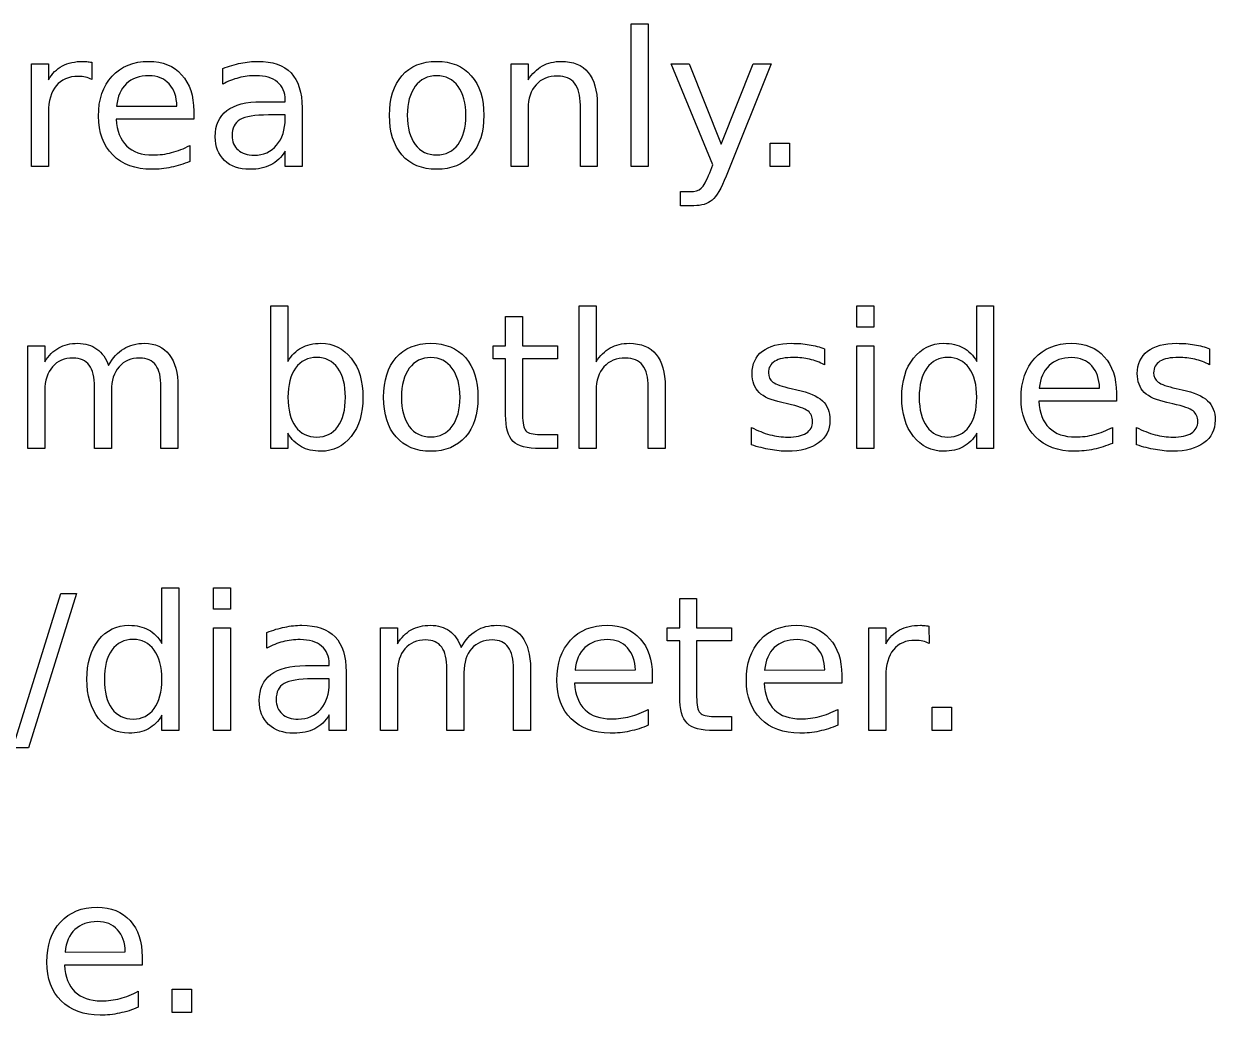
# Model space of a CAD drawing. Extents: x -140 to 352, y 0 to 216.
# Drawn here: x 283.46 to 311.37, y 152.59 to 175.83 of the extents above; entities that cross this region are included whole.
import ezdxf

# ---------------------------------------------------------------- set-up
doc = ezdxf.new("R2010")
doc.units = 0
doc.layers.add('Design_Template', color=7, linetype='CONTINUOUS')

msp = doc.modelspace()

# ---------------------------------------------------------------- linework, layer by layer
at = {"layer": 'Design_Template', "color": 7}
for points in [[(297.686864, 175.827181), (298.082681, 175.827181), (298.082681, 172.479899), (297.686864, 172.479899)], [(300.948104, 173.026306), (301.402002, 173.026306), (301.402002, 172.479899), (300.948104, 172.479899)], [(302.978845, 169.218666), (303.374658, 169.218666), (303.374658, 168.717434), (302.978845, 168.717434)], [(302.978845, 168.280738), (303.374658, 168.280738), (303.374658, 165.871384), (302.978845, 165.871384)], [(284.321405, 162.474625), (284.687109, 162.474625), (283.568486, 158.854139), (283.202782, 158.854139)], [(287.903169, 162.610151), (288.298985, 162.610151), (288.298985, 162.108918), (287.903169, 162.108918)], [(287.903169, 161.672223), (288.298985, 161.672223), (288.298985, 159.262869), (287.903169, 159.262869)], [(304.742832, 159.809277), (305.196744, 159.809277), (305.196744, 159.262869), (304.742832, 159.262869)], [(286.935118, 153.200763), (287.389034, 153.200763), (287.389034, 152.654353), (286.935118, 152.654353)]]:
    msp.add_lwpolyline(points, close=True, dxfattribs=at)
for points in [[(284.035295, 173.749112), (284.035295, 172.479898), (283.637327, 172.479898), (283.637327, 174.889253), (284.035295, 174.889253), (284.035295, 174.514943)], [(285.046364, 174.925823), (285.04848, 174.519245)], [(288.118285, 174.413836), (288.118285, 174.779542)], [(295.273204, 173.841615), (295.273204, 172.479899), (294.875236, 172.479899), (294.875236, 174.889253), (295.273204, 174.889253), (295.273204, 174.514943)], [(299.528293, 172.337919), (299.599286, 172.518621), (298.624787, 174.889253), (299.044282, 174.889253), (299.797202, 173.004794), (300.550118, 174.889253), (300.969613, 174.889253), (299.911213, 172.256173)], [(289.026099, 174.000804), (289.581117, 174.000804), (289.581117, 174.039526)], [(296.893065, 173.934116), (296.893065, 172.479899), (296.497237, 172.479899), (296.497237, 173.921209)], [(287.4385, 173.783532), (287.4385, 173.589923), (285.618583, 173.589923)], [(285.631491, 173.897546), (287.042687, 173.899698)], [(289.581117, 173.60283), (289.581117, 173.69103), (289.187442, 173.69103)], [(289.97693, 173.854522), (289.97693, 172.479899), (289.581117, 172.479899), (289.581117, 172.845604)], [(287.345998, 172.976828), (287.345998, 172.602518)], [(299.158297, 171.563484), (298.84206, 171.563484), (298.84206, 171.89477), (299.074395, 171.89477)], [(289.645647, 166.232787), (289.645647, 165.871384), (289.247679, 165.871384), (289.247679, 169.218666), (289.645647, 169.218666), (289.645647, 167.915033)], [(296.865093, 167.233099), (296.865093, 165.871384), (296.467124, 165.871384), (296.467124, 169.218666), (296.865093, 169.218666), (296.865093, 167.906427)], [(305.786169, 167.915033), (305.786169, 169.218666), (306.181982, 169.218666), (306.181982, 165.871384), (305.786169, 165.871384), (305.786169, 166.232787)], [(294.746158, 166.66518), (294.746158, 167.973115), (294.455755, 167.973115), (294.455755, 168.280738), (294.746158, 168.280738), (294.746158, 168.964823), (295.144141, 168.964823)], [(295.144141, 168.964823), (295.144141, 168.280738), (295.959452, 168.280738), (295.959452, 167.973115), (295.144141, 167.973115), (295.144141, 166.66518)], [(283.949239, 167.233099), (283.949239, 165.871384), (283.55127, 165.871384), (283.55127, 168.280738), (283.949239, 168.280738), (283.949239, 167.906427)], [(302.21731, 168.209748), (302.21731, 167.835437)], [(311.243779, 168.209748), (311.243779, 167.835437)], [(285.508862, 167.233099), (285.508862, 165.871384), (285.110894, 165.871384), (285.110894, 167.312695)], [(287.068503, 167.325602), (287.068503, 165.871384), (286.670521, 165.871384), (286.670521, 167.312695)], [(298.484957, 167.325602), (298.484957, 165.871384), (298.089144, 165.871384), (298.089144, 167.312695)], [(301.434281, 167.280426), (301.569804, 167.250309)], [(307.251135, 167.289032), (308.662328, 167.291184)], [(310.460753, 167.280426), (310.596276, 167.250309)], [(301.354688, 166.919023), (301.217012, 166.951292)], [(309.058158, 167.175017), (309.058158, 166.981409), (307.238227, 166.981409)], [(310.381142, 166.919023), (310.243463, 166.951292)], [(295.552865, 166.20267), (295.959452, 166.20267), (295.959452, 165.871384), (295.552865, 165.871384)], [(300.504959, 165.959584), (300.504959, 166.368314)], [(308.965656, 166.368313), (308.965656, 165.994002)], [(309.531431, 165.959584), (309.531431, 166.368314)], [(286.69203, 161.306518), (286.69203, 162.610151), (287.08786, 162.610151), (287.08786, 159.262869), (286.69203, 159.262869), (286.69203, 159.624272)], [(298.824858, 160.056665), (298.824858, 161.3646), (298.534441, 161.3646), (298.534441, 161.672223), (298.824858, 161.672223), (298.824858, 162.356308), (299.222827, 162.356308)], [(299.222827, 162.356308), (299.222827, 161.672223), (300.038135, 161.672223), (300.038135, 161.3646), (299.222827, 161.3646), (299.222827, 160.056665)], [(292.20988, 160.624584), (292.20988, 159.262869), (291.811911, 159.262869), (291.811911, 161.672223), (292.20988, 161.672223), (292.20988, 161.297912)], [(303.654322, 160.532083), (303.654322, 159.262869), (303.256354, 159.262869), (303.256354, 161.672223), (303.654322, 161.672223), (303.654322, 161.297912)], [(304.665394, 161.708796), (304.667511, 161.302219)], [(289.150866, 161.196806), (289.150866, 161.562512)], [(290.05868, 160.783773), (290.613698, 160.783773), (290.613698, 160.822496)], [(291.009511, 160.637492), (291.009511, 159.262869), (290.613698, 159.262869), (290.613698, 159.628574)], [(293.769507, 160.624584), (293.769507, 159.262869), (293.371538, 159.262869), (293.371538, 160.70418)], [(295.329148, 160.717087), (295.329148, 159.262869), (294.931165, 159.262869), (294.931165, 160.70418)], [(298.181645, 160.566502), (298.181645, 160.372894), (296.361728, 160.372894)], [(296.374637, 160.680515), (297.785832, 160.682667)], [(302.621742, 160.566502), (302.621742, 160.372894), (300.801825, 160.372894)], [(300.814719, 160.680515), (302.225911, 160.682667)], [(290.613698, 160.3858), (290.613698, 160.473999), (290.220023, 160.473999)], [(298.089144, 159.759799), (298.089144, 159.385488)], [(302.52924, 159.759799), (302.52924, 159.385488)], [(299.631566, 159.594155), (300.038135, 159.594155), (300.038135, 159.262869), (299.631566, 159.262869)], [(286.229531, 153.957987), (286.229531, 153.764379), (284.4096, 153.764379)], [(284.422508, 154.072001), (285.8337, 154.074118)], [(286.137029, 153.151283), (286.137029, 152.776971)]]:
    msp.add_lwpolyline(points, dxfattribs=at)
for points in [[(284.035295, 174.514943), (284.118466, 174.661223), (284.226748, 174.7695), (284.360133, 174.839775)], [(284.360133, 174.839775), (284.493501, 174.91148), (284.655556, 174.947333), (284.846296, 174.947336)], [(284.846296, 174.947336), (284.873531, 174.947333), (284.903665, 174.945184), (284.936643, 174.940883)], [(284.936643, 174.940883), (284.969627, 174.938026), (285.00621, 174.932995), (285.046364, 174.925823)], [(285.523926, 174.59884), (285.737617, 174.831168), (286.025153, 174.947333), (286.386563, 174.947336)], [(286.386563, 174.947336), (286.710674, 174.947333), (286.966671, 174.842642), (287.154546, 174.63326)], [(288.118285, 174.779542), (288.263139, 174.835471), (288.403683, 174.877061), (288.539918, 174.904312)], [(288.539918, 174.904312), (288.676172, 174.932993), (288.808827, 174.947333), (288.937905, 174.947336)], [(288.937905, 174.947336), (289.286389, 174.947333), (289.546683, 174.856983), (289.718796, 174.676284)], [(292.317449, 174.611747), (292.513921, 174.835471), (292.784967, 174.947333), (293.130601, 174.947336)], [(293.130601, 174.947336), (293.474796, 174.947333), (293.74513, 174.835471), (293.941602, 174.611747)], [(295.273204, 174.514943), (295.367862, 174.659789), (295.479008, 174.768066), (295.606643, 174.839776)], [(295.606643, 174.839776), (295.735717, 174.91148), (295.884152, 174.947333), (296.05194, 174.947336)], [(296.05194, 174.947336), (296.328733, 174.947333), (296.538117, 174.861285), (296.680103, 174.689191)], [(284.730126, 174.594537), (284.506409, 174.594535), (284.334313, 174.521394), (284.213836, 174.375114)], [(284.902226, 174.575177), (284.850604, 174.588081), (284.793231, 174.594537), (284.730126, 174.594537)], [(285.048519, 174.519245), (285.004058, 174.545058), (284.955287, 174.563702), (284.902226, 174.575177)], [(285.205551, 173.660913), (285.205551, 174.0553), (285.311677, 174.367942), (285.523926, 174.59884)], [(286.390856, 174.611747), (286.170007, 174.611745), (285.992887, 174.54936), (285.85952, 174.424592)], [(286.859835, 174.418139), (286.742226, 174.547209), (286.585907, 174.611745), (286.390856, 174.611747)], [(287.154546, 174.63326), (287.343843, 174.425307), (287.4385, 174.142065), (287.4385, 173.783532)], [(288.494745, 174.56227), (288.364242, 174.529282), (288.238763, 174.479804), (288.118285, 174.413836)], [(288.897021, 174.611747), (288.759346, 174.611745), (288.625262, 174.595251), (288.494745, 174.56227)], [(289.400403, 174.461163), (289.281369, 174.56155), (289.113581, 174.611745), (288.897021, 174.611747)], [(289.718796, 174.676284), (289.890874, 174.49558), (289.97693, 174.22166), (289.97693, 173.854522)], [(292.024876, 173.682425), (292.024876, 174.078246), (292.122398, 174.38802), (292.317449, 174.611747)], [(293.130601, 174.611747), (292.918353, 174.611745), (292.750547, 174.528565), (292.627223, 174.362207)], [(293.631828, 174.360056), (293.508504, 174.527848), (293.341429, 174.611745), (293.130601, 174.611747)], [(293.941602, 174.611747), (294.138078, 174.38802), (294.23633, 174.078246), (294.23633, 173.682425)], [(295.963746, 174.603143), (295.750054, 174.60314), (295.58155, 174.535019), (295.458208, 174.398778)], [(296.363866, 174.433197), (296.274945, 174.546492), (296.141574, 174.60314), (295.963746, 174.603143)], [(296.680103, 174.689191), (296.822072, 174.518526), (296.893065, 174.266835), (296.893065, 173.934116)], [(284.213836, 174.375114), (284.094802, 174.230264), (284.035295, 174.021597), (284.035295, 173.749112)], [(285.85952, 174.424592), (285.727577, 174.29982), (285.651561, 174.124138), (285.631491, 173.897546)], [(287.042687, 173.899697), (287.039865, 174.116251), (286.978852, 174.289064), (286.859835, 174.418139)], [(289.581117, 174.039526), (289.5811, 174.22166), (289.52088, 174.362205), (289.400403, 174.461163)], [(292.627223, 174.362207), (292.503878, 174.197279), (292.442216, 173.970685), (292.442216, 173.682425)], [(293.816835, 173.682425), (293.816835, 173.967817), (293.755173, 174.193694), (293.631828, 174.360056)], [(295.458208, 174.398778), (295.334866, 174.262532), (295.273204, 174.076812), (295.273204, 173.841615)], [(296.497237, 173.921209), (296.497237, 174.149236), (296.452791, 174.319898), (296.363866, 174.433197)], [(288.212943, 173.794288), (288.395082, 173.931964), (288.666128, 174.000802), (289.026099, 174.000804)], [(285.541145, 172.753103), (285.31741, 172.976828), (285.205551, 173.279431), (285.205551, 173.660913)], [(287.941882, 173.181193), (287.941882, 173.452245), (288.032246, 173.656609), (288.212943, 173.794288)], [(289.187442, 173.69103), (288.867624, 173.691029), (288.646044, 173.654458), (288.522717, 173.581318)], [(292.317449, 172.753103), (292.122398, 172.978262), (292.024876, 173.288036), (292.024876, 173.682425)], [(292.442216, 173.682425), (292.442216, 173.394162), (292.503165, 173.166851), (292.625067, 173.000491)], [(293.631828, 173.002643), (293.755173, 173.169002), (293.816835, 173.395596), (293.816835, 173.682425)], [(294.23633, 173.682425), (294.23633, 173.288036), (294.138078, 172.978262), (293.941602, 172.753103)], [(285.618583, 173.589923), (285.635799, 173.317436), (285.717534, 173.109486), (285.863813, 172.966072)], [(288.522717, 173.581318), (288.399375, 173.508176), (288.337713, 173.383406), (288.337713, 173.207008)], [(289.381046, 172.981131), (289.514418, 173.137451), (289.5811, 173.344684), (289.581117, 173.60283)], [(288.159169, 172.62403), (288.014315, 172.763141), (287.941882, 172.948862), (287.941882, 173.181193)], [(288.337713, 173.207008), (288.337713, 173.066461), (288.383599, 172.954599), (288.475388, 172.871419)], [(285.863813, 172.966072), (286.011532, 172.824092), (286.216623, 172.753102), (286.479068, 172.753103)], [(286.479068, 172.753103), (286.63108, 172.753102), (286.778086, 172.771747), (286.920058, 172.809034)], [(286.920058, 172.809034), (287.063469, 172.846321), (287.205452, 172.902253), (287.345998, 172.976828)], [(288.475388, 172.871419), (288.568606, 172.789673), (288.694816, 172.7488), (288.854003, 172.7488)], [(288.854003, 172.7488), (289.073428, 172.7488), (289.249104, 172.826243), (289.381046, 172.981131)], [(289.581117, 172.845604), (289.490753, 172.699322), (289.378182, 172.591045), (289.243371, 172.520772)], [(292.625067, 173.000491), (292.748409, 172.835565), (292.91691, 172.753102), (293.130601, 172.753103)], [(293.130601, 172.753103), (293.341429, 172.753102), (293.508504, 172.836282), (293.631828, 173.002643)], [(286.455404, 172.417514), (286.071056, 172.417514), (285.766302, 172.529377), (285.541145, 172.753103)], [(287.345998, 172.602518), (287.204012, 172.542284), (287.058463, 172.496391), (286.909302, 172.46484)], [(288.74859, 172.417514), (288.501921, 172.417514), (288.305448, 172.486352), (288.159169, 172.62403)], [(293.130601, 172.417514), (292.784967, 172.417514), (292.513921, 172.529377), (292.317449, 172.753103)], [(293.941602, 172.753103), (293.74513, 172.529377), (293.474796, 172.417514), (293.130601, 172.417514)], [(286.909302, 172.46484), (286.760154, 172.433288), (286.608855, 172.417514), (286.455404, 172.417514)], [(289.243371, 172.520772), (289.108561, 172.451933), (288.943637, 172.417514), (288.74859, 172.417514)], [(299.32824, 171.972213), (299.388477, 172.023843), (299.455163, 172.145745), (299.528293, 172.337919)], [(299.911213, 172.256173), (299.799354, 171.969346), (299.690363, 171.782191), (299.584237, 171.694707)], [(299.074395, 171.89477), (299.183386, 171.894771), (299.268, 171.920586), (299.32824, 171.972213)], [(299.584237, 171.694707), (299.478097, 171.607226), (299.336128, 171.563485), (299.158297, 171.563484)], [(284.274077, 168.233411), (284.400286, 168.303682), (284.550143, 168.338819), (284.723681, 168.338822)], [(284.723681, 168.338822), (284.898645, 168.338819), (285.047076, 168.29436), (285.168979, 168.205446)], [(285.797128, 168.211899), (285.934806, 168.296511), (286.096858, 168.338819), (286.283305, 168.338822)], [(286.283305, 168.338822), (286.534285, 168.338819), (286.727889, 168.250619), (286.864125, 168.074222)], [(289.959729, 168.233411), (290.087364, 168.303682), (290.239376, 168.338819), (290.415782, 168.338822)], [(290.415782, 168.338822), (290.708338, 168.338819), (290.945693, 168.222653), (291.127833, 167.990325)], [(292.17977, 168.003232), (292.376243, 168.226957), (292.647306, 168.338819), (292.992926, 168.338822)], [(292.992926, 168.338822), (293.337118, 168.338819), (293.607451, 168.226957), (293.803941, 168.003232)], [(297.198531, 168.23126), (297.327609, 168.302966), (297.476041, 168.338819), (297.643846, 168.338822)], [(297.643846, 168.338822), (297.920625, 168.338819), (298.130009, 168.25277), (298.271995, 168.080677)], [(300.763097, 168.153818), (300.923727, 168.277151), (301.151752, 168.338819), (301.447193, 168.338822)], [(301.447193, 168.338822), (301.593469, 168.338819), (301.731147, 168.328066), (301.860225, 168.306554)], [(304.301828, 167.990325), (304.485407, 168.222653), (304.722749, 168.338819), (305.013879, 168.338822)], [(305.013879, 168.338822), (305.19171, 168.338819), (305.343736, 168.303682), (305.469946, 168.233411)], [(307.143584, 167.990325), (307.357261, 168.222653), (307.644811, 168.338819), (308.006207, 168.338822)], [(308.006207, 168.338822), (308.330332, 168.338819), (308.586314, 168.234127), (308.774204, 168.024744)], [(309.789565, 168.153818), (309.950196, 168.277151), (310.178221, 168.338819), (310.473644, 168.338822)], [(310.473644, 168.338822), (310.619941, 168.338819), (310.757616, 168.328066), (310.886676, 168.306554)], [(283.949239, 167.906427), (284.039585, 168.054142), (284.147867, 168.163137), (284.274077, 168.233411)], [(285.168979, 168.205446), (285.29232, 168.116528), (285.383383, 167.987454), (285.44218, 167.818228)], [(285.44218, 167.818228), (285.541145, 167.99606), (285.659449, 168.127283), (285.797128, 168.211899)], [(286.864125, 168.074222), (287.000378, 167.899255), (287.068489, 167.649716), (287.068503, 167.325602)], [(289.645647, 167.915033), (289.728822, 168.058444), (289.833519, 168.164571), (289.959729, 168.233411)], [(296.865093, 167.906427), (296.95975, 168.051274), (297.070896, 168.159551), (297.198531, 168.23126)], [(298.271995, 168.080677), (298.413964, 167.910012), (298.484957, 167.65832), (298.484957, 167.325602)], [(300.52216, 167.628922), (300.52216, 167.855515), (300.602467, 168.03048), (300.763097, 168.153818)], [(301.860225, 168.306554), (301.989285, 168.285038), (302.10832, 168.25277), (302.21731, 168.209749)], [(305.469946, 168.233411), (305.597581, 168.164571), (305.702977, 168.058444), (305.786169, 167.915033)], [(309.548632, 167.628922), (309.548632, 167.855515), (309.628939, 168.03048), (309.789565, 168.153818)], [(310.886676, 168.306554), (311.015754, 168.285038), (311.134788, 168.25277), (311.243779, 168.209749)], [(284.127797, 167.788112), (284.008763, 167.651867), (283.949239, 167.466862), (283.949239, 167.233099)], [(284.609667, 167.994628), (284.407444, 167.994625), (284.246832, 167.925786), (284.127797, 167.788112)], [(284.988282, 167.826834), (284.906533, 167.938694), (284.780323, 167.994625), (284.609667, 167.994628)], [(285.110894, 167.312695), (285.110894, 167.545023), (285.070028, 167.716404), (284.988282, 167.826834)], [(285.687424, 167.790263), (285.56839, 167.654018), (285.508862, 167.468297), (285.508862, 167.233099)], [(286.173601, 167.994628), (285.968511, 167.994625), (285.806455, 167.926504), (285.687424, 167.790263)], [(286.547906, 167.826834), (286.466157, 167.938694), (286.34139, 167.994625), (286.173601, 167.994628)], [(286.670521, 167.312695), (286.670521, 167.543589), (286.629655, 167.714968), (286.547906, 167.826834)], [(290.31897, 168.007534), (290.109589, 168.007533), (289.944665, 167.924353), (289.824192, 167.757995)], [(290.811596, 167.757995), (290.692561, 167.924353), (290.528354, 168.007533), (290.31897, 168.007534)], [(291.127833, 167.990325), (291.311397, 167.757993), (291.40319, 167.452521), (291.40319, 167.07391)], [(291.887215, 167.07391), (291.887215, 167.469731), (291.984723, 167.779505), (292.17977, 168.003232)], [(292.992926, 168.003232), (292.780674, 168.003231), (292.612886, 167.920051), (292.489544, 167.753693)], [(293.494167, 167.75154), (293.370825, 167.919333), (293.20375, 168.003231), (292.992926, 168.003232)], [(293.803941, 168.003232), (294.000417, 167.779505), (294.098652, 167.469731), (294.098652, 167.07391)], [(297.0501, 167.790263), (296.926773, 167.654018), (296.865093, 167.468297), (296.865093, 167.233099)], [(297.555634, 167.994628), (297.341943, 167.994625), (297.173442, 167.926504), (297.0501, 167.790263)], [(297.955758, 167.824683), (297.866851, 167.937977), (297.733466, 167.994625), (297.555634, 167.994628)], [(298.089144, 167.312695), (298.089144, 167.540721), (298.044679, 167.711384), (297.955758, 167.824683)], [(301.051362, 167.917184), (300.953837, 167.856948), (300.905083, 167.766597), (300.905083, 167.646131)], [(301.494504, 168.007534), (301.298031, 168.007533), (301.150309, 167.977414), (301.051362, 167.917184)], [(301.868826, 167.964511), (301.748349, 167.993192), (301.623582, 168.007533), (301.494504, 168.007534)], [(302.21731, 167.835437), (302.105452, 167.892802), (301.989285, 167.935825), (301.868826, 167.964511)], [(304.028627, 167.07391), (304.028627, 167.452521), (304.119703, 167.757993), (304.301828, 167.990325)], [(305.110691, 168.007534), (304.901307, 168.007533), (304.736369, 167.924353), (304.61591, 167.757995)], [(305.605469, 167.757995), (305.484996, 167.924353), (305.320072, 168.007533), (305.110691, 168.007534)], [(306.825195, 167.052398), (306.825195, 167.446784), (306.931321, 167.759427), (307.143584, 167.990325)], [(307.47916, 167.816077), (307.347235, 167.691306), (307.271219, 167.515623), (307.251135, 167.289032)], [(308.010514, 168.003232), (307.789665, 168.003231), (307.612546, 167.940845), (307.47916, 167.816077)], [(308.479476, 167.809624), (308.361884, 167.938694), (308.205565, 168.003231), (308.010514, 168.003232)], [(308.662328, 167.291183), (308.659505, 167.507736), (308.59851, 167.680549), (308.479476, 167.809624)], [(308.774204, 168.024744), (308.963501, 167.816793), (309.058158, 167.53355), (309.058158, 167.175017)], [(310.077831, 167.917184), (309.980305, 167.856948), (309.931551, 167.766597), (309.931551, 167.646131)], [(310.520973, 168.007534), (310.3245, 168.007533), (310.176781, 167.977414), (310.077831, 167.917184)], [(310.895294, 167.964511), (310.774817, 167.993192), (310.65005, 168.007533), (310.520973, 168.007534)], [(311.243779, 167.835437), (311.13192, 167.892802), (311.015754, 167.935825), (310.895294, 167.964511)], [(289.824192, 167.757995), (289.705157, 167.593067), (289.645647, 167.365039), (289.645647, 167.07391)], [(290.99231, 167.07391), (290.99231, 167.365039), (290.932073, 167.593067), (290.811596, 167.757995)], [(292.489544, 167.753693), (292.366217, 167.588765), (292.304537, 167.362171), (292.304537, 167.07391)], [(293.679157, 167.07391), (293.679157, 167.359302), (293.617495, 167.585179), (293.494167, 167.75154)], [(300.685659, 167.187926), (300.576664, 167.295484), (300.52216, 167.442483), (300.52216, 167.628922)], [(300.905083, 167.646131), (300.905083, 167.554346), (300.94022, 167.481921), (301.010496, 167.42886)], [(304.61591, 167.757995), (304.496876, 167.593067), (304.437366, 167.365039), (304.437366, 167.07391)], [(305.786169, 167.07391), (305.786169, 167.365039), (305.725929, 167.593067), (305.605469, 167.757995)], [(309.712127, 167.187926), (309.603136, 167.295484), (309.548632, 167.442483), (309.548632, 167.628922)], [(309.931551, 167.646131), (309.931551, 167.554346), (309.966688, 167.481921), (310.036947, 167.42886)], [(301.010496, 167.42886), (301.080759, 167.37723), (301.222015, 167.327751), (301.434281, 167.280426)], [(301.569804, 167.250309), (301.850894, 167.190075), (302.050235, 167.104744), (302.167844, 166.994315)], [(310.036947, 167.42886), (310.107228, 167.37723), (310.248487, 167.327751), (310.460753, 167.280426)], [(310.596276, 167.250309), (310.877363, 167.190075), (311.076703, 167.104744), (311.194312, 166.994315)], [(289.645647, 167.07391), (289.645647, 166.782779), (289.705157, 166.554034), (289.824192, 166.387674)], [(290.811596, 166.387674), (290.932073, 166.554034), (290.99231, 166.782779), (290.99231, 167.07391)], [(291.40319, 167.07391), (291.40319, 166.695296), (291.311397, 166.389825), (291.127833, 166.157495)], [(292.17977, 166.144588), (291.984723, 166.369747), (291.887215, 166.679521), (291.887215, 167.07391)], [(292.304537, 167.07391), (292.304537, 166.785647), (292.36549, 166.558336), (292.487389, 166.391976)], [(293.494167, 166.394127), (293.617495, 166.560487), (293.679157, 166.787081), (293.679157, 167.07391)], [(294.098652, 167.07391), (294.098652, 166.679521), (294.000417, 166.369747), (293.803941, 166.144588)], [(301.217012, 166.951292), (300.971768, 167.002919), (300.794649, 167.081797), (300.685659, 167.187926)], [(302.167844, 166.994315), (302.286878, 166.88532), (302.346388, 166.732584), (302.346388, 166.536109)], [(304.301828, 166.157495), (304.119703, 166.389825), (304.028627, 166.695296), (304.028627, 167.07391)], [(304.437366, 167.07391), (304.437366, 166.782779), (304.496876, 166.554034), (304.61591, 166.387674)], [(305.605469, 166.387674), (305.725929, 166.554034), (305.786169, 166.782779), (305.786169, 167.07391)], [(307.160785, 166.144588), (306.937068, 166.368313), (306.825195, 166.670915), (306.825195, 167.052398)], [(307.238227, 166.981409), (307.255443, 166.708921), (307.337192, 166.500971), (307.483471, 166.357557)], [(310.243463, 166.951292), (309.998237, 167.002919), (309.821118, 167.081797), (309.712127, 167.187926)], [(311.194312, 166.994315), (311.313333, 166.88532), (311.372857, 166.732584), (311.372857, 166.536109)], [(294.920409, 166.04133), (294.804243, 166.15606), (294.746158, 166.36401), (294.746158, 166.66518)], [(295.144141, 166.66518), (295.144141, 166.468703), (295.170669, 166.342498), (295.223738, 166.286567)], [(301.830098, 166.75338), (301.758392, 166.810744), (301.599917, 166.865959), (301.354688, 166.919023)], [(301.939819, 166.505992), (301.939801, 166.613551), (301.903243, 166.696014), (301.830098, 166.75338)], [(310.856566, 166.75338), (310.784861, 166.810744), (310.626386, 166.865959), (310.381142, 166.919023)], [(310.96627, 166.505992), (310.96627, 166.613551), (310.929715, 166.696014), (310.856566, 166.75338)], [(289.824192, 166.387674), (289.944665, 166.222748), (290.109589, 166.140286), (290.31897, 166.140286)], [(290.31897, 166.140286), (290.528354, 166.140286), (290.692561, 166.222748), (290.811596, 166.387674)], [(292.487389, 166.391976), (292.610734, 166.22705), (292.779249, 166.144588), (292.992926, 166.144588)], [(292.992926, 166.144588), (293.20375, 166.144588), (293.370825, 166.227767), (293.494167, 166.394127)], [(301.789232, 166.234939), (301.889622, 166.299475), (301.939801, 166.389826), (301.939819, 166.505992)], [(302.346388, 166.536109), (302.346388, 166.312382), (302.257464, 166.135267), (302.079632, 166.00476)], [(304.61591, 166.387674), (304.736369, 166.222748), (304.901307, 166.140286), (305.110691, 166.140286)], [(305.110691, 166.140286), (305.320072, 166.140286), (305.484996, 166.222748), (305.605469, 166.387674)], [(310.815701, 166.234939), (310.916077, 166.299475), (310.96627, 166.389826), (310.96627, 166.505992)], [(311.372857, 166.536109), (311.372857, 166.312382), (311.283932, 166.135267), (311.106104, 166.00476)], [(289.959729, 165.912256), (289.833519, 165.98253), (289.728822, 166.089372), (289.645647, 166.232787)], [(291.127833, 166.157495), (290.945693, 165.925164), (290.708338, 165.809), (290.415782, 165.808998)], [(292.992926, 165.808998), (292.647306, 165.809), (292.376243, 165.920862), (292.17977, 166.144588)], [(293.803941, 166.144588), (293.607451, 165.920862), (293.337118, 165.809), (292.992926, 165.808998)], [(295.223738, 166.286567), (295.278224, 166.230636), (295.387945, 166.20267), (295.552865, 166.20267)], [(300.504959, 166.368314), (300.651238, 166.292305), (300.795362, 166.234939), (300.937348, 166.196217)], [(300.937348, 166.196217), (301.079334, 166.15893), (301.219877, 166.140286), (301.358981, 166.140286)], [(301.358981, 166.140286), (301.545427, 166.140286), (301.688839, 166.171835), (301.789232, 166.234939)], [(305.013879, 165.808998), (304.722749, 165.809), (304.485407, 165.925164), (304.301828, 166.157495)], [(305.786169, 166.232787), (305.702977, 166.089372), (305.597581, 165.98253), (305.469946, 165.912256)], [(308.075044, 165.808998), (307.6907, 165.809), (307.385946, 165.920862), (307.160785, 166.144588)], [(307.483471, 166.357557), (307.63119, 166.215577), (307.836263, 166.144588), (308.098709, 166.144588)], [(308.098709, 166.144588), (308.250738, 166.144588), (308.39773, 166.163232), (308.539716, 166.200518)], [(308.539716, 166.200518), (308.683127, 166.237806), (308.825113, 166.293738), (308.965656, 166.368313)], [(309.531431, 166.368314), (309.677707, 166.292305), (309.82183, 166.234939), (309.963816, 166.196217)], [(309.963816, 166.196217), (310.105788, 166.15893), (310.246349, 166.140286), (310.385449, 166.140286)], [(310.385449, 166.140286), (310.571882, 166.140286), (310.715311, 166.171835), (310.815701, 166.234939)], [(290.415782, 165.808998), (290.239376, 165.809), (290.087364, 165.843418), (289.959729, 165.912256)], [(295.552865, 165.871384), (295.247399, 165.871384), (295.036575, 165.928032), (294.920409, 166.04133)], [(300.945949, 165.847722), (300.806845, 165.872102), (300.659839, 165.90939), (300.504959, 165.959584)], [(301.35038, 165.808999), (301.221302, 165.809), (301.086492, 165.821907), (300.945949, 165.847722)], [(302.079632, 166.00476), (301.903243, 165.874253), (301.660154, 165.809), (301.35038, 165.808999)], [(305.469946, 165.912256), (305.343736, 165.843417), (305.19171, 165.809), (305.013879, 165.808998)], [(308.52896, 165.856325), (308.379798, 165.824773), (308.228499, 165.809), (308.075044, 165.808998)], [(308.965656, 165.994002), (308.82367, 165.933769), (308.678104, 165.887876), (308.52896, 165.856325)], [(309.972417, 165.847722), (309.833317, 165.872102), (309.686307, 165.90939), (309.531431, 165.959584)], [(310.376849, 165.808999), (310.247774, 165.809), (310.112964, 165.821907), (309.972417, 165.847722)], [(311.106104, 166.00476), (310.929715, 165.874253), (310.686623, 165.809), (310.376849, 165.808999)], [(285.207706, 161.38181), (285.391271, 161.614138), (285.628627, 161.730304), (285.919757, 161.730305)], [(285.919757, 161.730305), (286.097588, 161.730304), (286.2496, 161.695169), (286.37581, 161.624897)], [(289.150866, 161.562512), (289.29572, 161.61844), (289.436263, 161.660032), (289.572499, 161.687282)], [(289.572499, 161.687282), (289.708752, 161.715963), (289.841407, 161.730304), (289.970485, 161.730305)], [(289.970485, 161.730305), (290.31897, 161.730304), (290.579263, 161.639953), (290.751376, 161.459254)], [(292.534717, 161.624897), (292.660927, 161.695167), (292.810787, 161.730304), (292.984326, 161.730305)], [(292.984326, 161.730305), (293.159289, 161.730304), (293.307721, 161.685845), (293.429623, 161.596932)], [(294.057772, 161.603385), (294.195447, 161.687996), (294.357503, 161.730304), (294.543949, 161.730305)], [(294.543949, 161.730305), (294.794929, 161.730304), (294.988534, 161.642104), (295.12477, 161.465707)], [(296.267071, 161.38181), (296.480763, 161.614138), (296.768298, 161.730304), (297.129708, 161.730305)], [(297.129708, 161.730305), (297.453819, 161.730304), (297.709816, 161.625612), (297.897691, 161.416229)], [(300.707167, 161.38181), (300.920841, 161.614138), (301.208394, 161.730304), (301.569804, 161.730305)], [(301.569804, 161.730305), (301.893915, 161.730304), (302.149912, 161.625612), (302.337787, 161.416229)], [(303.97916, 161.622745), (304.112528, 161.694449), (304.274583, 161.730303), (304.465323, 161.730305)], [(304.465323, 161.730305), (304.492558, 161.730303), (304.522695, 161.728153), (304.555673, 161.72386)], [(304.555673, 161.72386), (304.588658, 161.721002), (304.625241, 161.715972), (304.665394, 161.708796)], [(284.934491, 160.465395), (284.934491, 160.844006), (285.025567, 161.149477), (285.207706, 161.38181)], [(286.016552, 161.39902), (285.807171, 161.399018), (285.642248, 161.315838), (285.521774, 161.14948)], [(286.511333, 161.14948), (286.390856, 161.315838), (286.225936, 161.399018), (286.016552, 161.39902)], [(286.37581, 161.624897), (286.503445, 161.556056), (286.608855, 161.449929), (286.69203, 161.306518)], [(289.929602, 161.394717), (289.791927, 161.394716), (289.657843, 161.378222), (289.527326, 161.34524)], [(290.432984, 161.244133), (290.31395, 161.34452), (290.146161, 161.394716), (289.929602, 161.394717)], [(290.751376, 161.459254), (290.923454, 161.27855), (291.009511, 161.004629), (291.009511, 160.637492)], [(292.20988, 161.297912), (292.30023, 161.445628), (292.408508, 161.554621), (292.534717, 161.624897)], [(292.870311, 161.386112), (292.668089, 161.38611), (292.507476, 161.317271), (292.388442, 161.179596)], [(293.248923, 161.218319), (293.167177, 161.330179), (293.040968, 161.38611), (292.870311, 161.386112)], [(293.429623, 161.596932), (293.552965, 161.508011), (293.644027, 161.37894), (293.702821, 161.209713)], [(293.702821, 161.209713), (293.801789, 161.387546), (293.920093, 161.518768), (294.057772, 161.603385)], [(294.434246, 161.386112), (294.229155, 161.38611), (294.067099, 161.317989), (293.948065, 161.181748)], [(294.80855, 161.218319), (294.726801, 161.330179), (294.602034, 161.38611), (294.434246, 161.386112)], [(295.12477, 161.465707), (295.261023, 161.29074), (295.329134, 161.041201), (295.329148, 160.717087)], [(295.948696, 160.443884), (295.948696, 160.838269), (296.054822, 161.150912), (296.267071, 161.38181)], [(297.134001, 161.394717), (296.913152, 161.394716), (296.736033, 161.33233), (296.602665, 161.207562)], [(297.602981, 161.201109), (297.485371, 161.330179), (297.329049, 161.394716), (297.134001, 161.394717)], [(297.897691, 161.416229), (298.086988, 161.208278), (298.181645, 160.925035), (298.181645, 160.566502)], [(300.388793, 160.443884), (300.388793, 160.838269), (300.494919, 161.150912), (300.707167, 161.38181)], [(301.574098, 161.394717), (301.353248, 161.394716), (301.176129, 161.33233), (301.042761, 161.207562)], [(302.043059, 161.201109), (301.925468, 161.330179), (301.769145, 161.394716), (301.574098, 161.394717)], [(302.337787, 161.416229), (302.527085, 161.208278), (302.621742, 160.925035), (302.621742, 160.566502)], [(303.654322, 161.297912), (303.737497, 161.444192), (303.845775, 161.552469), (303.97916, 161.622745)], [(304.349157, 161.377508), (304.125439, 161.377506), (303.95334, 161.304364), (303.832867, 161.158084)], [(304.521253, 161.358147), (304.469631, 161.371055), (304.412262, 161.377508), (304.349157, 161.377508)], [(304.667546, 161.302216), (304.623085, 161.328029), (304.574314, 161.346671), (304.521253, 161.358147)], [(285.521774, 161.14948), (285.40274, 160.984552), (285.34323, 160.756525), (285.34323, 160.465395)], [(286.69203, 160.465395), (286.69203, 160.756525), (286.631793, 160.984552), (286.511333, 161.14948)], [(289.527326, 161.34524), (289.396823, 161.312251), (289.271343, 161.262774), (289.150866, 161.196806)], [(290.613698, 160.822496), (290.61368, 161.004629), (290.553461, 161.145175), (290.432984, 161.244133)], [(292.388442, 161.179596), (292.269407, 161.043352), (292.20988, 160.858347), (292.20988, 160.624584)], [(293.371538, 160.70418), (293.371538, 160.936508), (293.330672, 161.107887), (293.248923, 161.218319)], [(293.948065, 161.181748), (293.829031, 161.045503), (293.769507, 160.859781), (293.769507, 160.624584)], [(294.931165, 160.70418), (294.931165, 160.935074), (294.890299, 161.106454), (294.80855, 161.218319)], [(296.602665, 161.207562), (296.470719, 161.082791), (296.394706, 160.907108), (296.374637, 160.680515)], [(297.785832, 160.682668), (297.78301, 160.89922), (297.721997, 161.072034), (297.602981, 161.201109)], [(301.042761, 161.207562), (300.910815, 161.082791), (300.834802, 160.907108), (300.814719, 160.680515)], [(302.225911, 160.682668), (302.223089, 160.89922), (302.162094, 161.072034), (302.043059, 161.201109)], [(303.832867, 161.158084), (303.713832, 161.013234), (303.654322, 160.804567), (303.654322, 160.532083)], [(288.974463, 159.964164), (288.974463, 160.235215), (289.064827, 160.43958), (289.245523, 160.577257)], [(289.245523, 160.577257), (289.427662, 160.714933), (289.698709, 160.783772), (290.05868, 160.783773)], [(285.207706, 159.548981), (285.025567, 159.78131), (284.934491, 160.086781), (284.934491, 160.465395)], [(285.34323, 160.465395), (285.34323, 160.174264), (285.40274, 159.945519), (285.521774, 159.779159)], [(286.511333, 159.779159), (286.631793, 159.945519), (286.69203, 160.174264), (286.69203, 160.465395)], [(289.555297, 160.364288), (289.431956, 160.291146), (289.370294, 160.166376), (289.370294, 159.989977)], [(290.220023, 160.473999), (289.900205, 160.473999), (289.678625, 160.437429), (289.555297, 160.364288)], [(290.413627, 159.764101), (290.546998, 159.920421), (290.61368, 160.127655), (290.613698, 160.3858)], [(296.28429, 159.536073), (296.060555, 159.759799), (295.948696, 160.0624), (295.948696, 160.443884)], [(296.361728, 160.372894), (296.378944, 160.100406), (296.460679, 159.892456), (296.606955, 159.749042)], [(300.724369, 159.536073), (300.500651, 159.759799), (300.388793, 160.0624), (300.388793, 160.443884)], [(300.801825, 160.372894), (300.81904, 160.100406), (300.900775, 159.892456), (301.047051, 159.749042)], [(289.191749, 159.407), (289.046895, 159.546112), (288.974463, 159.731832), (288.974463, 159.964164)], [(289.370294, 159.989977), (289.370294, 159.849431), (289.41618, 159.737569), (289.507969, 159.65439)], [(298.999109, 159.432815), (298.882943, 159.547546), (298.824858, 159.755495), (298.824858, 160.056665)], [(299.222827, 160.056665), (299.222827, 159.860188), (299.249356, 159.733983), (299.30242, 159.678052)], [(285.521774, 159.779159), (285.642248, 159.614233), (285.807171, 159.531769), (286.016552, 159.531771)], [(286.016552, 159.531771), (286.225936, 159.531769), (286.390856, 159.614233), (286.511333, 159.779159)], [(289.886584, 159.531771), (290.106008, 159.531769), (290.281685, 159.609214), (290.413627, 159.764101)], [(296.606955, 159.749042), (296.754677, 159.607063), (296.959768, 159.536073), (297.222213, 159.536073)], [(297.6632, 159.592004), (297.806611, 159.629292), (297.948597, 159.685223), (298.089144, 159.759799)], [(301.047051, 159.749042), (301.194773, 159.607063), (301.399847, 159.536073), (301.66231, 159.536073)], [(302.103296, 159.592004), (302.246707, 159.629292), (302.388693, 159.685223), (302.52924, 159.759799)], [(285.919757, 159.200483), (285.628627, 159.200483), (285.391271, 159.316649), (285.207706, 159.548981)], [(286.69203, 159.624272), (286.608855, 159.480858), (286.503445, 159.374015), (286.37581, 159.303742)], [(289.78117, 159.200483), (289.534501, 159.200483), (289.338029, 159.269322), (289.191749, 159.407)], [(289.507969, 159.65439), (289.601187, 159.572643), (289.727397, 159.531769), (289.886584, 159.531771)], [(290.613698, 159.628574), (290.523334, 159.482293), (290.410762, 159.374015), (290.275952, 159.303742)], [(297.198549, 159.200483), (296.814201, 159.200483), (296.509447, 159.312347), (296.28429, 159.536073)], [(297.222213, 159.536073), (297.374225, 159.536073), (297.521231, 159.554717), (297.6632, 159.592004)], [(299.631566, 159.262869), (299.326085, 159.262869), (299.115275, 159.319518), (298.999109, 159.432815)], [(299.30242, 159.678052), (299.356925, 159.622121), (299.466628, 159.594155), (299.631566, 159.594155)], [(301.638645, 159.200483), (301.25428, 159.200483), (300.949529, 159.312347), (300.724369, 159.536073)], [(301.66231, 159.536073), (301.814322, 159.536073), (301.96131, 159.554717), (302.103296, 159.592004)], [(286.37581, 159.303742), (286.2496, 159.234903), (286.097588, 159.200483), (285.919757, 159.200483)], [(290.275952, 159.303742), (290.141141, 159.234903), (289.976218, 159.200483), (289.78117, 159.200483)], [(297.652447, 159.24781), (297.5033, 159.216258), (297.352, 159.200483), (297.198549, 159.200483)], [(298.089144, 159.385488), (297.947158, 159.325255), (297.801591, 159.279361), (297.652447, 159.24781)], [(302.092543, 159.24781), (301.943396, 159.216258), (301.792083, 159.200483), (301.638645, 159.200483)], [(302.52924, 159.385488), (302.387254, 159.325255), (302.241687, 159.279361), (302.092543, 159.24781)], [(284.314956, 154.773295), (284.528634, 155.005624), (284.816183, 155.12179), (285.177579, 155.12179)], [(285.177579, 155.12179), (285.501704, 155.12179), (285.757687, 155.017096), (285.945559, 154.807715)], [(283.996567, 153.835368), (283.996567, 154.229756), (284.10269, 154.542398), (284.314956, 154.773295)], [(285.181887, 154.786203), (284.96102, 154.786199), (284.783918, 154.723814), (284.650533, 154.599047)], [(285.650848, 154.592595), (285.533257, 154.721666), (285.376934, 154.786199), (285.181887, 154.786203)], [(285.945559, 154.807715), (286.134873, 154.599763), (286.229531, 154.316522), (286.229531, 153.957987)], [(284.650533, 154.599047), (284.51859, 154.474277), (284.442591, 154.298594), (284.422508, 154.072001)], [(285.8337, 154.074153), (285.830878, 154.290705), (285.769883, 154.463521), (285.650848, 154.592595)], [(284.332158, 152.927558), (284.10844, 153.151283), (283.996567, 153.453885), (283.996567, 153.835368)], [(284.4096, 153.764379), (284.426815, 153.49189), (284.508564, 153.283941), (284.654844, 153.140526)], [(284.654844, 153.140526), (284.802562, 152.998547), (285.007636, 152.927558), (285.270081, 152.927558)], [(285.270081, 152.927558), (285.422111, 152.927558), (285.569103, 152.94622), (285.711085, 152.983487)], [(285.711085, 152.983487), (285.8545, 153.020776), (285.996482, 153.076709), (286.137029, 153.151283)], [(285.246417, 152.591968), (284.862072, 152.591968), (284.557318, 152.703833), (284.332158, 152.927558)], [(286.137029, 152.776971), (285.995043, 152.716738), (285.849476, 152.670845), (285.700332, 152.639296)], [(285.700332, 152.639296), (285.551171, 152.607758), (285.399872, 152.591968), (285.246417, 152.591968)]]:
    msp.add_open_spline(points, degree=3, dxfattribs=at)

doc.saveas('drawing.dxf')
